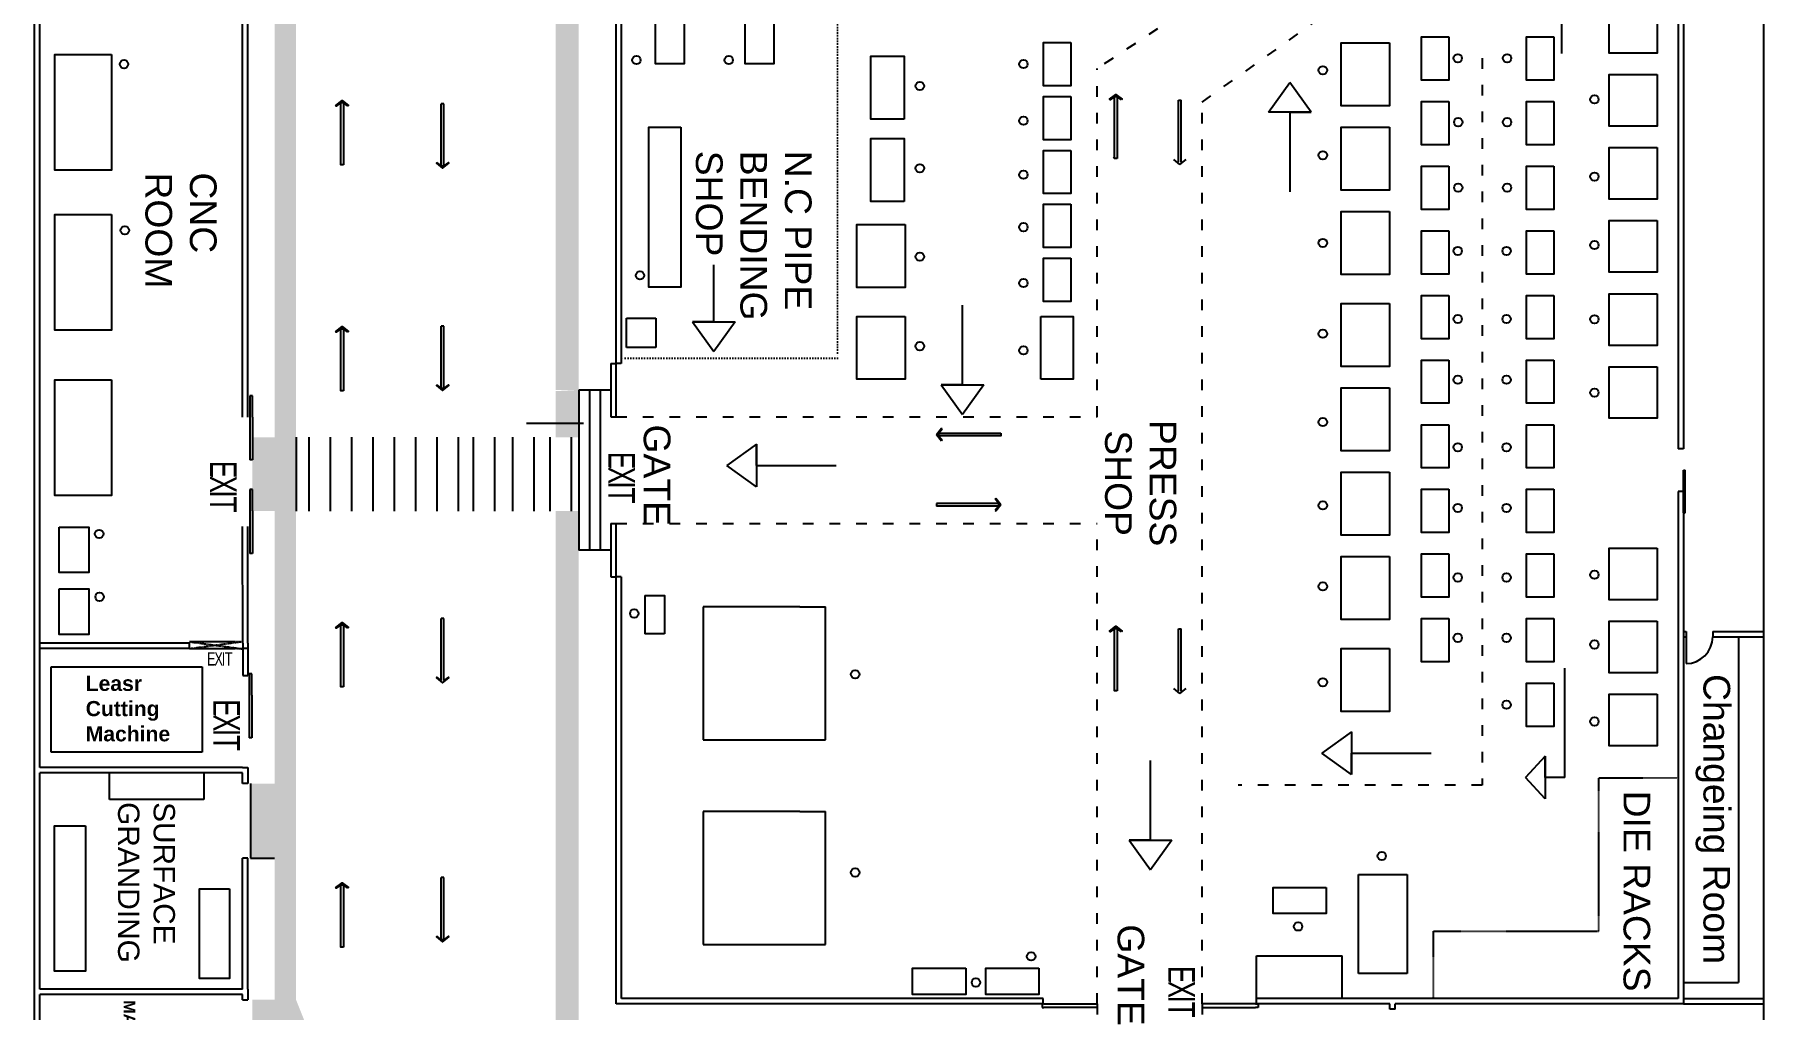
# Model space of a CAD drawing. Header units: inches. Extents: x 8624 to 20537, y 780 to 7738.
# Drawn here: x 8624 to 10568, y 5212 to 6308 of the extents above; entities that cross this region are included whole.
import ezdxf

# ---------------------------------------------------------------- set-up
doc = ezdxf.new("R2010")
doc.units = ezdxf.units.IN
doc.header["$MEASUREMENT"] = 0
for name, pattern in [('ACAD_ISO03W100', [30, 12, -18]), ('ACAD_ISO07W100', [3, 0, -3]), ('HIDDEN2', [0.1875, 0.125, -0.0625])]:
    doc.linetypes.add(name, pattern=pattern)
doc.styles.get("Standard").update_dxf_attribs({"font": 'arial.ttf'})
picture_1 = doc.add_image_def('image1.jpg', size_in_pixel=(225, 225))
pattern_1 = [(138.012788, (7853.9212, 5653.37416), (-90, 80), [1.34536, -133.19088]), (94.96974, (7852.9212, 5654.27416), (10, -120), [2.30868, -228.559248]), (42.510447, (7852.7212, 5656.57416), (-110, -100), [1.62788, -161.160326]), (177.27369, (7850.2212, 5660.47416), (200, -10), [2.10238, -208.13558]), (202.833654, (7848.1212, 5660.57416), (120, 50), [2.06155, -204.09373]), (267.27369, (7846.2212, 5659.77416), (10, 200), [2.10238, -208.13558]), (307.69424, (7846.1212, 5657.67416), (-100, 130), [2.78029, -275.248485]), (342.255328, (7847.8212, 5655.47416), (220, -70), [2.62488, -259.863215]), (31.429566, (7850.3212, 5654.67416), (130, 80), [2.1095, -208.84073]), (85.23636, (7852.1212, 5655.7742), (-10, -110), [2.40832, -118.007626]), (132.397438, (7852.3212, 5658.17416), (-110, 120), [3.11448, -308.33375]), (48.814075, (7850.1212, 5650.5742), (60, 70), [1.06301, -105.23845]), (81.469234, (7850.8212, 5651.37416), (-20, -130), [2.02237, -200.215114]), (135, (7851.121, 5653.374), (-10, 3e-15), [1.41421, -12.727926]), (113.19859, (7852.3212, 5654.0742), (20, -50), [0.76158, -75.39615]), (201.80141, (7852.0212, 5654.7742), (30, 10), [1.07703, -52.77462]), (300.96376, (7851.0212, 5654.3742), (20, -30), [1.74929, -56.56023]), (71.56505, (7851.9212, 5652.8742), (-10, -20), [1.26491, -30.357867]), (286.38954, (7852.0212, 5660.57416), (30, -100), [1.772, -175.42845]), (340.346176, (7852.5212, 5658.87416), (-110, 40), [1.48661, -147.174077]), (203.19859, (7853.9212, 5652.8742), (50, 20), [1.52315, -74.63458]), (253.61046, (7852.5212, 5652.27416), (30, 100), [1.772, -175.42845]), (249.443955, (7845.8212, 5660.5742), (20, 50), [1.7088, -83.731237]), (204.77514, (7845.2212, 5658.97416), (110, 50), [1.43178, -141.74643]), (336.80141, (7843.9212, 5652.7742), (50, -20), [1.52315, -74.63458]), (287.354025, (7845.3212, 5652.17416), (-40, 130), [1.67631, -165.954236]), (339.443955, (7843.9212, 5657.6742), (-50, 20), [0.8544, -84.585637]), (11.30993, (7843.9212, 5653.3742), (40, 10), [0.5099, -50.480295]), (75.96376, (7844.4212, 5653.4742), (-10, -30), [2.06155, -39.169506]), (96.009006, (7844.9212, 5655.47416), (10, -100), [1.9105, -189.13923]), (213.69007, (7850.1212, 5654.3742), (20, 10), [1.44222, -34.613293]), (263.157227, (7848.9212, 5653.57416), (-20, -170), [2.51794, -249.275626]), (330.945396, (7848.6212, 5651.0742), (-70, 40), [1.02956, -101.92674]), (360, (7849.521, 5650.574), (10, 10), [0.6, -9.4]), (30.256437, (7845.2212, 5655.67416), (-70, -40), [1.38924, -137.5352]), (318.012788, (7846.4212, 5656.37416), (90, -80), [2.69072, -131.84552]), (270, (7848.421, 5654.574), (10, -10), [2.6, -7.4]), (235.304846, (7848.4212, 5651.97416), (-70, -100), [1.58114, -156.532743]), (164.054604, (7847.5212, 5650.6742), (-40, 10), [1.45602, -71.34508]), (117.645975, (7846.1212, 5651.07416), (-100, 190), [2.37065, -234.69474]), (85.426079, (7845.0212, 5653.17416), (10, 130), [2.50799, -248.290734])]

msp = doc.modelspace()

# ---------------------------------------------------------------- hatches: boundary and pattern name
h = msp.add_hatch()
h.set_pattern_fill('GRAVEL', color=4, scale=10, angle=-90)
h.set_pattern_definition(pattern_1)
edge = h.paths.add_edge_path()
edge.add_line((8842, 6721.5), (8787.5, 6721.5))
edge.add_line((8787.5, 6721.5), (8787.5, 6687.1))
edge.add_line((8787.5, 6687.1), (8806, 6687.1))
edge.add_line((8806, 6687.1), (8806, 6487.3))
edge.add_arc((8805.4, 6449.8), 37.5, 22.3925, 89.0823, ccw=False)
edge.add_line((8840.1, 6464.1), (8842, 6464.1))
edge.add_line((8842, 6464.1), (8842, 6476.1))
edge.add_line((8842, 6476.1), (8893.5, 6476.1))
edge.add_line((8893.5, 6476.1), (8893.5, 5855.6))
edge.add_line((8893.5, 5855.6), (8868.5, 5855.6))
edge.add_line((8868.5, 5855.6), (8868.5, 5772.6))
edge.add_line((8868.5, 5772.6), (8893.5, 5772.6))
edge.add_line((8893.5, 5772.6), (8893.5, 5466.1))
edge.add_line((8893.5, 5466.1), (8866.4, 5466.1))
edge.add_line((8866.4, 5466.1), (8866.4, 5382.1))
edge.add_line((8866.4, 5382.1), (8893.5, 5382.1))
edge.add_line((8893.5, 5382.1), (8893.5, 5223.1))
edge.add_line((8893.5, 5223.1), (8868.4, 5223.1))
edge.add_line((8868.4, 5223.1), (8868.4, 5175.1))
edge.add_line((8868.4, 5175.1), (8914.1, 5175.1))
edge.add_line((8914.1, 5175.1), (8927.6, 5143.8))
edge.add_line((8927.6, 5143.8), (8891.8, 5093.5))
edge.add_line((8891.8, 5093.5), (8925.3, 5060))
edge.add_line((8925.3, 5060), (8965.1, 5117.3))
edge.add_line((8965.1, 5117.3), (9154.1, 4984))
edge.add_line((9154.1, 4984), (9154.1, 4262.5))
edge.add_line((9154.1, 4262.5), (9114.4, 4262.5))
edge.add_line((9114.4, 4262.5), (9114.4, 4238.5))
edge.add_line((9114.4, 4238.5), (9154.1, 4238.5))
edge.add_line((9154.1, 4238.5), (9154.1, 4215.6))
edge.add_line((9154.1, 4215.6), (9178.1, 4215.6))
edge.add_line((9178.1, 4215.6), (9178.1, 4996.5))
edge.add_line((9178.1, 4996.5), (8941.5, 5163.3))
edge.add_line((8941.5, 5163.3), (8917.5, 5223.1))
edge.add_line((8917.5, 5223.1), (8917.5, 6500.1))
edge.add_line((8917.5, 6500.1), (8893.5, 6500.1))
edge.add_line((8893.5, 6500.1), (8893.5, 6500.1))
edge.add_line((8893.5, 6500.1), (8842, 6500.1))
edge.add_line((8842, 6500.1), (8842, 6721.5))
h = msp.add_hatch()
h.set_pattern_fill('GRAVEL', color=4, scale=10, angle=-90)
h.set_pattern_definition(pattern_1)
h.paths.add_polyline_path([(9235.5, 5908.5), (9235.5, 6598.5), (9235.5, 6619.5), (9209.3, 6619.5), (9209.3, 5908.5)])
h = msp.add_hatch()
h.set_pattern_fill('GRAVEL', color=4, scale=10, angle=-90)
h.set_pattern_definition(pattern_1)
h.paths.add_polyline_path([(9209.3, 5855.6), (9235.5, 5855.6), (9235.5, 5908.5), (9231.9, 5908.6), (9209.3, 5907.4)])
h.paths.add_polyline_path([(9235.5, 5772.6), (9209.3, 5772.6), (9209.3, 5726.6), (9235.5, 5728.5)])
h = msp.add_hatch()
h.set_pattern_fill('GRAVEL', color=4, scale=10, angle=-90)
h.set_pattern_definition(pattern_1)
h.paths.add_polyline_path([(9761.2, 5158.5), (9818.5, 5158.5), (9818.5, 5182.5), (9760.2, 5182.5), (9235.5, 5182.5), (9235.5, 5218.5), (9235.5, 5728.5), (9209.3, 5728.5), (9209.3, 5727.8), (9209.3, 5218.5), (9209.3, 5158.5)])

# ---------------------------------------------------------------- linework, layer by layer
at = {"color": 73}
msp.add_line((8623.5, 3916.5), (8623.5, 7113.1), dxfattribs=at)
for p, q in [((8629.5, 5484.1), (8629.5, 6747.1)), ((8857.5, 5878.1), (8857.5, 6458.1)), ((8863.5, 5878.1), (8863.5, 6464.1)), ((9277.5, 5878.5), (9277.5, 6418.5)), ((10471.5, 6418.5), (10471.5, 5842.5)), ((9283.5, 5938.5), (9283.5, 6412.5)), ((10477.5, 6412.5), (10477.5, 5842.5)), ((10567.5, 6412.5), (10567.5, 4498.5)), ((9080.9, 6160.7), (9080.9, 6230.6)), ((9083.9, 6230.6), (9080.9, 6230.6)), ((9083.9, 6160.7), (9083.9, 6230.6)), ((9910, 6164.8), (9910, 6234.7)), ((9913, 6164.8), (9913, 6234.7)), ((9837, 6170.1), (9836.4, 6169.3)), ((9911.5, 6162.4), (9904.4, 6167.9)), ((9911.5, 6162.4), (9918.6, 6167.9)), ((9080.9, 6160.7), (9083.9, 6160.7)), ((9080.9, 5910.7), (9080.9, 5980.6)), ((9083.9, 5980.6), (9080.9, 5980.6)), ((9083.9, 5910.7), (9083.9, 5980.6)), ((9080.9, 5910.7), (9083.9, 5910.7)), ((9271.5, 5908.5), (9235.5, 5908.5)), ((9247.5, 5908.5), (9247.5, 5728.5)), ((9259.5, 5908.5), (9259.5, 5728.5)), ((9637.8, 5858.6), (9643.2, 5865.7)), ((9637.8, 5858.6), (9643.2, 5851.5)), ((9639, 5858.6), (9644, 5865.1)), ((9639, 5858.6), (9644, 5852.1)), ((9644, 5865.1), (9643.2, 5865.7)), ((9644, 5852.1), (9643.2, 5851.5)), ((10477.5, 5842.5), (10471.5, 5842.5)), ((10471.5, 5794.5), (10471.5, 5224.5)), ((10477.5, 5794.5), (10471.5, 5794.5)), ((10477.5, 5794.5), (10477.5, 5637.1)), ((9707.7, 5781.2), (9637.8, 5781.2)), ((9637.8, 5781.2), (9637.8, 5778.2)), ((9707.7, 5778.2), (9637.8, 5778.2)), ((9703.8, 5786.2), (9704.6, 5786.8)), ((9708.8, 5779.7), (9703.8, 5786.2)), ((9708.8, 5779.7), (9703.8, 5773.2)), ((9710.1, 5779.7), (9704.6, 5786.8)), ((9710.1, 5779.7), (9704.6, 5772.6)), ((9707.7, 5778.2), (9707.7, 5781.2)), ((8857.7, 5624.1), (8857.5, 5755.1)), ((8863.5, 5624.1), (8863.5, 5755.1)), ((9277.5, 5218.5), (9277.5, 5758.5)), ((9703.8, 5773.2), (9704.6, 5772.6)), ((9271.5, 5728.5), (9235.5, 5728.5)), ((9283.5, 5224.5), (9283.5, 5698.5)), ((9080.9, 5581.9), (9080.9, 5651.8)), ((9083.9, 5651.8), (9080.9, 5651.8)), ((9083.9, 5581.9), (9083.9, 5651.8)), ((9910, 5570.1), (9910, 5640)), ((9913, 5570.1), (9913, 5640)), ((8797.8, 5624.1), (8629.5, 5624.1)), ((8797.8, 5618.1), (8797.8, 5624.1)), ((8857.8, 5624.1), (8857.8, 5587.8)), ((10477.5, 5637.1), (10480.5, 5637.1)), ((10477.5, 5637.1), (10477.5, 5631.1)), ((10477.5, 5631.1), (10477.5, 5218.5)), ((10477.5, 5631.1), (10480.5, 5631.1)), ((10480.5, 5637.1), (10480.5, 5631.1)), ((10510.5, 5637.1), (10567.5, 5637.1)), ((10510.5, 5637.1), (10510.5, 5631.1)), ((10510.5, 5631.1), (10567.5, 5631.1)), ((10539.5, 5631.1), (10539.5, 5242.5)), ((8797.8, 5618.1), (8629.5, 5618.1)), ((8863.5, 5618.1), (8857.5, 5618.1)), ((8642.1, 5597.4), (8811.9, 5597.4)), ((8642.1, 5501.6), (8642.1, 5597.4)), ((8811.9, 5597.4), (8811.9, 5501.6)), ((8857.8, 5587.8), (8863.5, 5587.8)), ((9911.5, 5567.6), (9904.4, 5573.1)), ((9911.5, 5567.6), (9918.6, 5573.1)), ((8811.9, 5501.6), (8642.1, 5501.6)), ((8857.5, 5484.1), (8629.5, 5484.1)), ((8857.5, 5484.1), (8863.5, 5484.1)), ((8629.5, 5241.1), (8629.5, 5478.1)), ((8857.5, 5478.1), (8629.5, 5478.1)), ((8857.5, 5466.1), (8857.5, 5478.1)), ((8863.5, 5466.1), (8857.5, 5466.1)), ((8863.5, 5478.1), (8863.5, 5466.1)), ((8857.5, 5235.1), (8857.5, 5382.1)), ((8863.5, 5382.1), (8857.5, 5382.1)), ((8863.5, 5235.1), (8863.5, 5382.1)), ((9080.9, 5290.7), (9080.9, 5360.6)), ((9083.9, 5360.6), (9080.9, 5360.6)), ((9083.9, 5290.7), (9083.9, 5360.6)), ((9080.9, 5290.7), (9083.9, 5290.7)), ((8629.5, 5235.1), (8629.5, 5241.1)), ((8857.5, 5235.1), (8629.5, 5235.1)), ((10477.5, 5242.5), (10539.5, 5242.5)), ((8629.5, 5091.1), (8629.5, 5229.1)), ((8857.5, 5229.1), (8629.5, 5229.1)), ((8857.5, 5223.1), (8857.5, 5229.1)), ((8857.5, 5223.1), (8863.5, 5223.1)), ((9757.5, 5218.5), (9277.5, 5218.5)), ((9757.5, 5224.5), (9283.5, 5224.5)), ((9967.5, 5218.5), (9961.5, 5218.5)), ((10471.5, 5224.5), (9997.5, 5224.5)), ((10147.5, 5218.5), (9997.5, 5218.5)), ((10147.5, 5212.5), (10147.5, 5218.5)), ((10153.5, 5212.5), (10147.5, 5212.5)), ((10477.5, 5218.5), (10153.5, 5218.5)), ((10153.5, 5212.5), (10153.5, 5218.5)), ((10477.5, 5224.5), (10567.5, 5224.5)), ((10477.5, 5218.5), (10567.5, 5218.5))]:
    msp.add_line(p, q)
at = {"color": 2, "linetype": 'ACAD_ISO03W100'}
for p, q in [((9936.5, 6232.4), (10214.1, 6430.3)), ((9961.4, 6364.6), (9818.5, 6270.1)), ((9818.5, 5878.5), (9818.5, 6270.1)), ((9936.5, 5218.5), (9936.5, 6232.4)), ((9277.5, 5878.5), (9818.5, 5878.5)), ((9277.5, 5758.5), (9818.5, 5758.5)), ((9818.5, 5218.5), (9818.5, 5758.5))]:
    msp.add_line(p, q, dxfattribs=at)
at = {"color": 4, "linetype": 'ACAD_ISO07W100'}
for p, q in [((9526.5, 6412.5), (9526.5, 5944.5)), ((9526.5, 5944.5), (9283.5, 5944.5))]:
    msp.add_line(p, q, dxfattribs=at)
at = {"color": 1}
for p, q in [((10340.9, 6287), (10340.9, 6410)), ((10010.9, 6221), (10034.9, 6254.5)), ((10058.9, 6221), (10034.9, 6254.5)), ((10034.9, 6221), (10010.9, 6221)), ((10034.9, 6221), (10034.9, 6131.5)), ((10034.9, 6221), (10058.9, 6221)), ((10058.9, 6221), (10034.9, 6221)), ((9387.4, 5985.5), (9387.4, 6049.5)), ((9667.1, 5914.6), (9667.1, 6004.1)), ((9387.4, 5985.5), (9363.4, 5985.5)), ((9363.4, 5985.5), (9387.4, 5985.5)), ((9363.4, 5985.5), (9387.4, 5952)), ((9387.4, 5985.5), (9411.4, 5985.5)), ((9411.4, 5985.5), (9387.4, 5952)), ((9271.5, 5938.5), (9277.5, 5938.5)), ((9271.5, 5938.5), (9271.5, 5878.5)), ((9277.5, 5878.5), (9277.5, 5938.5)), ((9667.1, 5914.6), (9643.1, 5914.6)), ((9643.1, 5914.6), (9667.1, 5914.6)), ((9643.1, 5914.6), (9667.1, 5881.1)), ((9667.1, 5914.6), (9691.1, 5914.6)), ((9691.1, 5914.6), (9667.1, 5881.1)), ((8865.5, 5902.1), (8865.5, 5830.1)), ((8868.5, 5902.1), (8865.5, 5902.1)), ((8868.5, 5878.1), (8868.5, 5902.1)), ((8868.5, 5878.1), (8868.5, 5830.1)), ((9271.5, 5878.5), (9277.5, 5878.5)), ((9435.4, 5847.9), (9401.9, 5823.9)), ((9435.4, 5823.9), (9435.4, 5847.9)), ((9435.4, 5847.9), (9435.4, 5823.9)), ((8868.5, 5830.1), (8865.5, 5830.1)), ((9435.4, 5799.9), (9401.9, 5823.9)), ((9435.4, 5823.9), (9524.9, 5823.9)), ((9435.4, 5823.9), (9435.4, 5799.9)), ((10477.5, 5818.5), (10479.5, 5818.5)), ((10477.5, 5770.5), (10477.5, 5818.5)), ((10479.5, 5770.5), (10479.5, 5818.5)), ((8865.5, 5796.8), (8865.5, 5724.8)), ((8868.5, 5796.8), (8865.5, 5796.8)), ((8868.5, 5772.8), (8868.5, 5796.8)), ((8868.5, 5772.8), (8868.5, 5724.8)), ((9271.5, 5758.5), (9277.5, 5758.5)), ((9271.5, 5758.5), (9271.5, 5698.5)), ((9277.5, 5698.5), (9277.5, 5758.5)), ((10477.5, 5770.5), (10479.5, 5770.5)), ((8868.5, 5724.8), (8865.5, 5724.8)), ((9271.5, 5698.5), (9277.5, 5698.5)), ((10480.5, 5631.1), (10480.5, 5601.1)), ((8864.9, 5589.7), (8864.9, 5517.7)), ((8867.9, 5589.7), (8864.9, 5589.7)), ((8867.9, 5565.7), (8867.9, 5589.7)), ((10344.4, 5473), (10344.4, 5596)), ((8867.9, 5565.7), (8867.9, 5517.7)), ((10104.4, 5524.5), (10070.9, 5500.5)), ((10104.4, 5524.5), (10104.4, 5500.5)), ((8867.9, 5517.7), (8864.9, 5517.7)), ((9878.4, 5402.5), (9878.4, 5492)), ((10104.4, 5476.5), (10070.9, 5500.5)), ((10104.4, 5500.5), (10193.9, 5500.5)), ((10104.4, 5476.5), (10104.4, 5500.5)), ((10104.4, 5500.5), (10104.4, 5476.5)), ((10322.2, 5497), (10299.9, 5473)), ((10322.2, 5473), (10322.2, 5497)), ((10322.2, 5497), (10322.2, 5473)), ((10322.2, 5449), (10299.9, 5473)), ((10344.4, 5473), (10322.2, 5473)), ((10322.2, 5473), (10322.2, 5449)), ((9878.4, 5402.5), (9854.4, 5402.5)), ((9854.4, 5402.5), (9878.4, 5402.5)), ((9854.4, 5402.5), (9878.4, 5369)), ((9878.4, 5402.5), (9902.4, 5402.5)), ((9902.4, 5402.5), (9878.4, 5369)), ((9758.5, 5218.5), (9756.5, 5218.5)), ((9756.5, 5218.5), (9756.5, 5214.5)), ((9756.5, 5214.5), (9758.5, 5214.5)), ((9758.5, 5218.5), (9818.5, 5218.5)), ((9818.5, 5214.5), (9758.5, 5214.5)), ((9818.5, 5218.5), (9818.5, 5214.5)), ((9996.5, 5218.5), (9936.5, 5218.5)), ((9936.5, 5218.5), (9936.5, 5214.5)), ((9936.5, 5214.5), (9996.5, 5214.5)), ((9996.5, 5218.5), (9997.5, 5218.5)), ((9997.5, 5214.5), (9996.5, 5214.5)), ((9997.5, 5218.5), (9999.5, 5218.5)), ((9999.5, 5214.5), (9997.5, 5214.5)), ((9999.5, 5218.5), (9999.5, 5214.5))]:
    msp.add_line(p, q, dxfattribs=at)
at = {"color": 3, "linetype": 'ACAD_ISO03W100'}
for p, q in [((10251.2, 6281.7), (10251.2, 5464.5)), ((10251.2, 5464.5), (9976.8, 5464.5))]:
    msp.add_line(p, q, dxfattribs=at)
at = {"linetype": 'ACAD_ISO03W100'}
for p, q in [((9910, 6234.7), (9913, 6234.7)), ((9910, 5640), (9913, 5640))]:
    msp.add_line(p, q, dxfattribs=at)
at = {"color": 5}
for p, q in [((9755.2, 5920.7), (9755.2, 5991.5)), ((9309.8, 5677.8), (9309.8, 5634.5)), ((9483.9, 5665), (9375.4, 5665)), ((9375.4, 5665), (9375.4, 5515.5)), ((9483.9, 5665), (9512.9, 5665)), ((9512.9, 5515.5), (9512.9, 5665)), ((9331.8, 5634.5), (9309.8, 5634.5)), ((9375.4, 5515.5), (9512.9, 5515.5)), ((9483.9, 5434.7), (9375.4, 5434.7)), ((9375.4, 5434.7), (9375.4, 5285.2)), ((9483.9, 5434.7), (9512.9, 5434.7)), ((9512.9, 5285.2), (9512.9, 5434.7)), ((10112.3, 5252.7), (10112.3, 5363.8)), ((10112.3, 5363.8), (10167, 5363.8)), ((10167, 5363.8), (10167, 5252.7)), ((9375.4, 5285.2), (9512.9, 5285.2)), ((9997.5, 5224.5), (9997.5, 5272.3)), ((9997.5, 5272.3), (10093.8, 5272.3)), ((10093.8, 5224.5), (10093.8, 5272.3)), ((10167, 5252.7), (10112.3, 5252.7))]:
    msp.add_line(p, q, dxfattribs=at)
at = {"color": 0, "linetype": 'HIDDEN2'}
for p, q in [((9283.5, 5938.5), (9277.5, 5938.5)), ((9283.5, 5698.5), (9277.5, 5698.5))]:
    msp.add_line(p, q, dxfattribs=at)
at = {"color": 4}
for p, q in [((9235.5, 5908.5), (9235.5, 5728.5)), ((9240.7, 5871.1), (9176.6, 5871.1))]:
    msp.add_line(p, q, dxfattribs=at)
at = {"color": 3}
for p, q in [((8917.5, 5855.6), (8917.5, 5772.6)), ((8866.4, 5466.1), (8866.4, 5382.1))]:
    msp.add_line(p, q, dxfattribs=at)
at = {"color": 1, "linetype": 'HIDDEN2'}
for p, q in [((8857.8, 5625.6), (8797.8, 5625.6)), ((8797.8, 5625.6), (8857.8, 5617.6)), ((8857.8, 5625.6), (8797.8, 5617.6)), ((8857.8, 5617.6), (8797.8, 5617.6))]:
    msp.add_line(p, q, dxfattribs=at)
at = {"color": 0}
for p, q in [((8863.5, 5624.1), (8863.5, 5587.8)), ((8863.5, 5484.1), (8863.5, 5478.1)), ((8863.5, 5235.1), (8863.5, 5223.1)), ((9757.5, 5218.5), (9757.5, 5224.5)), ((9997.5, 5218.5), (9997.5, 5224.5))]:
    msp.add_line(p, q, dxfattribs=at)
at = {"color": 7}
for p, q in [((8707.9, 5448.3), (8707.9, 5478.1)), ((8813.9, 5478.1), (8813.9, 5448.3)), ((8813.9, 5448.3), (8707.9, 5448.3))]:
    msp.add_line(p, q, dxfattribs=at)
at = {"color": 114, "linetype": 'HIDDEN2'}
for p, q in [((10382.4, 5300.1), (10382.4, 5472.7)), ((10382.4, 5472.7), (10471.5, 5472.7)), ((10196.2, 5300.1), (10382.4, 5300.1)), ((10196.2, 5300.1), (10196.2, 5224.5))]:
    msp.add_line(p, q, dxfattribs=at)
at = {"color": 2}
msp.add_line((8866.4, 5382.1), (8893.5, 5382.1), dxfattribs=at)
at = {"color": 0, "linetype": 'ACAD_ISO03W100'}
for p, q in [((9818.5, 5218.5), (9818.5, 5182.5)), ((9936.5, 5218.5), (9936.5, 5182.5))]:
    msp.add_line(p, q, dxfattribs=at)
at = {"color": 5}
for points in [[(9354.1, 6391.4), (9354.1, 6275.4), (9321.6, 6275.4), (9321.6, 6391.4)], [(9454.9, 6391.4), (9454.9, 6275.4), (9422.4, 6275.4), (9422.4, 6391.4)], [(10447.9, 6345.4), (10447.9, 6287.3), (10393.9, 6287.3), (10393.9, 6345.4)], [(9788.9, 6299.4), (9788.9, 6250.7), (9758, 6250.7), (9758, 6299.4)], [(10146.9, 6299), (10146.9, 6228.2), (10092.9, 6228.2), (10092.9, 6299)], [(10213.8, 6305.6), (10213.8, 6257), (10182.9, 6257), (10182.9, 6305.6)], [(10331.9, 6305.6), (10331.9, 6257), (10301, 6257), (10301, 6305.6)], [(9601.2, 6213.3), (9563.8, 6213.3), (9563.8, 6284.1), (9601.2, 6284.1)], [(10447.9, 6263.3), (10447.9, 6205.2), (10393.9, 6205.2), (10393.9, 6263.3)], [(9788.9, 6238.7), (9788.9, 6190.1), (9758, 6190.1), (9758, 6238.7)], [(10213.8, 6233), (10213.8, 6184.3), (10182.9, 6184.3), (10182.9, 6233)], [(10331.9, 6233), (10331.9, 6184.3), (10301, 6184.3), (10301, 6233)], [(9350.1, 6204.4), (9350.1, 6024.4), (9314.1, 6024.4), (9314.1, 6204.4)], [(10146.9, 6204.2), (10146.9, 6133.3), (10092.9, 6133.3), (10092.9, 6204.2)], [(9601.2, 6120.7), (9563.8, 6120.7), (9563.8, 6191.5), (9601.2, 6191.5)], [(9788.9, 6178.1), (9788.9, 6129.5), (9758, 6129.5), (9758, 6178.1)], [(10447.9, 6181.2), (10447.9, 6123.1), (10393.9, 6123.1), (10393.9, 6181.2)], [(10213.8, 6160.3), (10213.8, 6111.7), (10182.9, 6111.7), (10182.9, 6160.3)], [(10331.9, 6160.3), (10331.9, 6111.7), (10301, 6111.7), (10301, 6160.3)], [(9788.9, 6117.5), (9788.9, 6068.8), (9758, 6068.8), (9758, 6117.5)], [(10146.9, 6109.3), (10146.9, 6038.5), (10092.9, 6038.5), (10092.9, 6109.3)], [(9602.3, 6094.9), (9602.3, 6024.1), (9548.3, 6024.1), (9548.3, 6094.9)], [(10213.8, 6087.7), (10213.8, 6039), (10182.9, 6039), (10182.9, 6087.7)], [(10331.9, 6087.7), (10331.9, 6039), (10301, 6039), (10301, 6087.7)], [(10447.9, 6099.1), (10447.9, 6041), (10393.9, 6041), (10393.9, 6099.1)], [(9788.9, 6056.8), (9788.9, 6008.2), (9758, 6008.2), (9758, 6056.8)], [(10213.8, 6015), (10213.8, 5966.4), (10182.9, 5966.4), (10182.9, 6015)], [(10331.9, 6015), (10331.9, 5966.4), (10301, 5966.4), (10301, 6015)], [(10447.9, 6017), (10447.9, 5958.9), (10393.9, 5958.9), (10393.9, 6017)], [(9602.3, 5991.5), (9602.3, 5920.7), (9548.3, 5920.7), (9548.3, 5991.5)], [(10146.9, 6005.9), (10146.9, 5935.1), (10092.9, 5935.1), (10092.9, 6005.9)], [(10213.8, 5942.4), (10213.8, 5893.7), (10182.9, 5893.7), (10182.9, 5942.4)], [(10331.9, 5942.4), (10331.9, 5893.7), (10301, 5893.7), (10301, 5942.4)], [(10447.9, 5934.9), (10447.9, 5876.9), (10393.9, 5876.9), (10393.9, 5934.9)], [(10146.9, 5911.1), (10146.9, 5840.3), (10092.9, 5840.3), (10092.9, 5911.1)], [(10213.8, 5869.7), (10213.8, 5821.1), (10182.9, 5821.1), (10182.9, 5869.7)], [(10331.9, 5869.7), (10331.9, 5821.1), (10301, 5821.1), (10301, 5869.7)], [(10146.9, 5816.3), (10146.9, 5745.4), (10092.9, 5745.4), (10092.9, 5816.3)], [(10213.8, 5797.1), (10213.8, 5748.4), (10182.9, 5748.4), (10182.9, 5797.1)], [(10331.9, 5797.1), (10331.9, 5748.4), (10301, 5748.4), (10301, 5797.1)], [(10146.9, 5721.4), (10146.9, 5650.6), (10092.9, 5650.6), (10092.9, 5721.4)], [(10213.8, 5724.4), (10213.8, 5675.8), (10182.9, 5675.8), (10182.9, 5724.4)], [(10331.9, 5724.4), (10331.9, 5675.8), (10301, 5675.8), (10301, 5724.4)], [(10447.9, 5730.9), (10447.9, 5672.8), (10393.9, 5672.8), (10393.9, 5730.9)], [(10213.8, 5651.8), (10213.8, 5603.1), (10182.9, 5603.1), (10182.9, 5651.8)], [(10331.9, 5651.8), (10331.9, 5603.1), (10301, 5603.1), (10301, 5651.8)], [(10447.9, 5648.8), (10447.9, 5590.7), (10393.9, 5590.7), (10393.9, 5648.8)], [(10146.9, 5618), (10146.9, 5547.2), (10092.9, 5547.2), (10092.9, 5618)], [(10331.9, 5579.1), (10331.9, 5530.5), (10301, 5530.5), (10301, 5579.1)], [(10447.9, 5566.7), (10447.9, 5508.6), (10393.9, 5508.6), (10393.9, 5566.7)], [(10076, 5349.4), (10076, 5320), (10016.4, 5320), (10016.4, 5349.4)], [(9670.5, 5258.5), (9670.5, 5229.1), (9610.9, 5229.1), (9610.9, 5258.5)], [(9752.7, 5258.5), (9752.7, 5229.1), (9693.2, 5229.1), (9693.2, 5258.5)]]:
    msp.add_lwpolyline(points, close=True, dxfattribs=at)
at = {"color": 0}
for points in [[(8710, 6286), (8710, 6156), (8646.2, 6156), (8646.2, 6286)], [(8710, 6106), (8710, 5976), (8646.2, 5976), (8646.2, 6106)], [(8710, 5920), (8710, 5790), (8646.2, 5790), (8646.2, 5920)], [(8651.1, 5754.6), (8684.7, 5754.6), (8684.7, 5703.6), (8651.1, 5703.6)], [(8651.1, 5685), (8684.7, 5685), (8684.7, 5633.9), (8651.1, 5633.9)]]:
    msp.add_lwpolyline(points, close=True, dxfattribs=at)
for points in [[(9845.8, 6234.9), (9839.3, 6239.9), (9832.8, 6234.9), (9832.1, 6235.7), (9839.3, 6241.1), (9846.4, 6235.7)], [(8975.8, 6228), (8969.3, 6233), (8962.8, 6228), (8962.2, 6228.7), (8969.3, 6234.2), (8976.4, 6228.7)], [(8970.8, 6161.9), (8967.8, 6161.9), (8967.8, 6231.8), (8970.8, 6231.8)], [(9840.8, 6168.8), (9837.8, 6168.8), (9837.8, 6238.7), (9840.8, 6238.7)], [(9075.9, 6164.6), (9075.3, 6163.8), (9082.4, 6158.3), (9089.5, 6163.8), (9088.9, 6164.6), (9082.4, 6159.6)], [(8975.8, 5973.7), (8969.3, 5978.7), (8962.8, 5973.7), (8962.2, 5974.5), (8969.3, 5980), (8976.4, 5974.5)], [(8970.8, 5907.6), (8967.8, 5907.6), (8967.8, 5977.5), (8970.8, 5977.5)], [(9075.9, 5914.6), (9075.3, 5913.8), (9082.4, 5908.3), (9089.5, 5913.8), (9088.9, 5914.6), (9082.4, 5909.6)], [(9710.1, 5860.1), (9710.1, 5857.1), (9640.2, 5857.1), (9640.2, 5860.1)], [(8975.8, 5640.8), (8969.3, 5645.8), (8962.8, 5640.8), (8962.2, 5641.6), (8969.3, 5647.1), (8976.4, 5641.6)], [(8970.8, 5574.8), (8967.8, 5574.8), (8967.8, 5644.7), (8970.8, 5644.7)], [(9845.8, 5636.7), (9839.3, 5641.7), (9832.8, 5636.7), (9832.1, 5637.5), (9839.3, 5643), (9846.4, 5637.5)], [(9840.8, 5570.6), (9837.8, 5570.6), (9837.8, 5640.5), (9840.8, 5640.5)], [(8975.8, 5348.4), (8969.3, 5353.4), (8962.8, 5348.4), (8962.2, 5349.2), (8969.3, 5354.7), (8976.4, 5349.2)], [(8970.8, 5282.3), (8967.8, 5282.3), (8967.8, 5352.3), (8970.8, 5352.3)], [(9075.9, 5294.5), (9075.3, 5293.7), (9082.4, 5288.2), (9089.5, 5293.7), (9088.9, 5294.5), (9082.4, 5289.5)]]:
    msp.add_lwpolyline(points, close=True)
at = {"color": 5}
for points in [[(9755.2, 5991.5), (9791.2, 5991.5), (9791.2, 5920.7), (9755.2, 5920.7)], [(9309.8, 5677.8), (9331.8, 5677.8), (9331.8, 5634.5)]]:
    msp.add_lwpolyline(points, dxfattribs=at)
at = {"color": 2}
for points in [[(8932, 5855.6), (8932, 5772.6)], [(8956, 5855.6), (8956, 5772.6)], [(8980, 5855.6), (8980, 5772.6)], [(9004, 5855.6), (9004, 5772.6)], [(9028, 5855.6), (9028, 5772.6)], [(9052, 5855.6), (9052, 5772.6)], [(9076, 5855.6), (9076, 5772.6)], [(9100, 5855.6), (9100, 5772.6)], [(9116.7, 5855.6), (9116.7, 5772.6)], [(9140.7, 5855.6), (9140.7, 5772.6)], [(9161, 5855.6), (9161, 5772.6)], [(9185, 5855.6), (9185, 5772.6)], [(9203, 5855.6), (9203, 5772.6)], [(9227, 5855.6), (9227, 5772.6)]]:
    msp.add_lwpolyline(points, dxfattribs=at)
msp.add_lwpolyline([(9080.9, 5581.9), (9075.9, 5585.8), (9075.3, 5585), (9082.4, 5579.5), (9089.5, 5585), (9088.9, 5585.8), (9083.9, 5581.9)])
at = {"color": 7}
for points in [[(8680.9, 5418.8), (8680.9, 5255.3), (8645.9, 5255.3), (8645.9, 5418.8)], [(8842.9, 5347.8), (8842.9, 5246.8), (8808.9, 5246.8), (8808.9, 5347.8)]]:
    msp.add_lwpolyline(points, close=True, dxfattribs=at)
at = {"color": 0}
for centre in [(8724.1, 6275), (9300.3, 6279.7), (9404.1, 6279.7), (9735.4, 6275.2), (10223.8, 6281.7), (10279.3, 6281.7), (10072.1, 6268.2), (9619, 6250.5), (10377.5, 6235.4), (9735.4, 6211.4), (10224.4, 6209.8), (10279.3, 6209.8), (9619, 6158), (10072.1, 6172.6), (9735.4, 6150.7), (10377.5, 6148.6), (10224.4, 6136.2), (10279.3, 6136.2), (8725, 6088.2), (9735.4, 6091.8), (10072.1, 6074), (10223.8, 6065), (10278.7, 6065), (10377.5, 6071.6), (9619, 6058.6), (9304.3, 6037.5), (9735.4, 6028.9), (10223.8, 5988.5), (10278.7, 5988.5), (10377.5, 5988.2), (10072.1, 5971.9), (9619, 5958), (9735.4, 5953.2), (10223.8, 5920.2), (10278.7, 5920.2), (10377.5, 5905.7), (10072.1, 5872.6), (10223.8, 5844.3), (10278.7, 5844.3), (10072.1, 5778.9), (10223.8, 5776.1), (10278.7, 5776.1), (8696.2, 5746.8), (10223.8, 5697.9), (10278.7, 5697.9), (10377.5, 5701), (8696.6, 5676.1), (10072.1, 5687.8), (9297.9, 5657.4), (10223.8, 5630), (10278.7, 5630), (10377.5, 5622.5), (9546.3, 5589), (10072.1, 5580.1), (10278.7, 5554.8), (10377.5, 5536), (10138.3, 5384.7), (9546.3, 5366.2), (10044.3, 5305.5), (9744.2, 5271.8), (9682, 5242.5)]:
    msp.add_circle(centre, 4.74, dxfattribs=at)
at = {"color": 1}
msp.add_arc((10480.5, 5631.1), 30, 270, 0, dxfattribs=at)

# ---------------------------------------------------------------- texts
at = {"color": 6, "attachment_point": 1, "rotation": 270}
for s, width, heights, insert, char_height in [('N.C PIPE BENDING  SHOP', 315.637, [132.1], (9497.2, 6177.7), 30), ('CNC ROOM', 117.933, [0], (8828.2, 6153.3), 30), ('PRESS\\P SHOP', 593.457, [0], (9907.3, 5875), 30), ('GATE', 117.933, [0], (9338.5, 5869.9), 30), ('{\\W0.7;\\T0.75;\\C1;EXIT}', 117.933, [0], (9298.7, 5839.2), 30), ('{\\W0.7;\\T0.75;\\C1;EXIT}', 117.933, [0], (8850.8, 5829.1), 30), ('Changeing Room', 330.911, [0], (10530.1, 5589.3), 30), ('{\\W0.7;\\T0.75;\\C1;EXIT}', 117.933, [0], (8854.4, 5560.9), 30), ('SURFACE\\PGRANDING', 117.933, [0], (8781.4, 5445.3), 24), ('DIE RACKS', 232.811, [0], (10440.2, 5458.2), 30), ('GATE', 117.933, [0], (9871.3, 5307.9), 30), ('{\\W0.7;\\T0.75;\\C1;EXIT}', 117.933, [0], (9928.2, 5261.1), 30), ('{\\fArial|b1|i0|c0|p34; \\H1.0833x;MAINTENANCE\\P        SHOP}', 117.933, [55.1], (8736.8, 5222.6), 12)]:
    msp.add_mtext_dynamic_manual_height_columns(s, width=width, gutter_width=1, heights=heights, dxfattribs=dict(at, insert=insert, char_height=char_height))
at = {"color": 6, "attachment_point": 1}
for s, width, heights, insert, char_height in [('{\\W0.7;\\T0.75;\\C1;EXIT}', 117.933, [0], (8817.3, 5613.9), 15), ('{\\fArial|b1|i0|c0|p34;Leasr \\PCutting \\PMachine\\P}', 158.941, [142.7], (8681, 5587.3), 17)]:
    msp.add_mtext_dynamic_manual_height_columns(s, width=width, gutter_width=1, heights=heights, dxfattribs=dict(at, insert=insert, char_height=char_height))
at = {"color": 4, "linetype": 'ACAD_ISO07W100', "insert": (10471.5, 5570.9), "char_height": 0.2, "attachment_point": 1, "rotation": 270}
msp.add_mtext_dynamic_manual_height_columns('DIE RACKS', width=352.405, gutter_width=1, heights=[0], dxfattribs=at)

# ---------------------------------------------------------------- pictures from other files: only their frames are drawn
at = {"color": 183, "linetype": 'HIDDEN2'}
image = msp.add_image(picture_1, insert=(9289.2, 5989.3), size_in_units=(33, 33), rotation=-90, dxfattribs=at)
image.dxf.flags = 7

doc.saveas('drawing.dxf')
